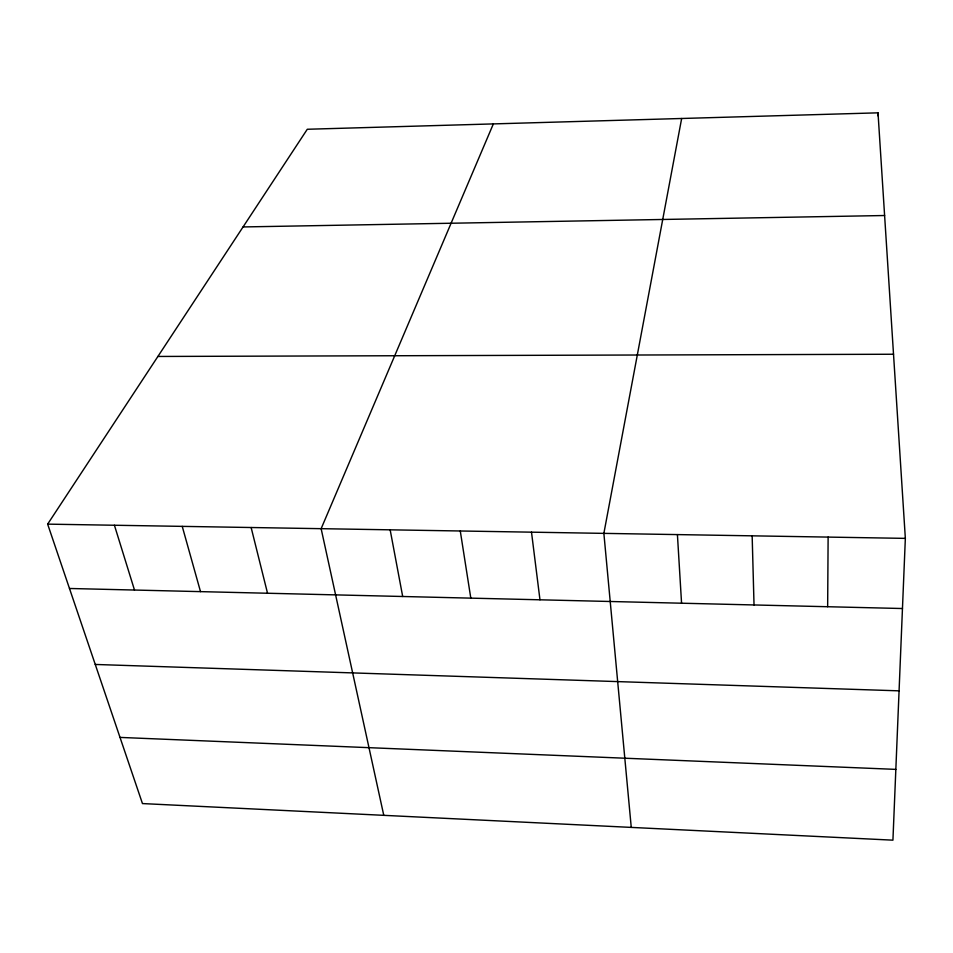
<?xml version="1.0" encoding="UTF-8"?>
<svg xmlns="http://www.w3.org/2000/svg" width="953" height="953" viewBox="0 0 953 953"><rect width="100%" height="100%" fill="white"/><g stroke="black" fill="none" stroke-linecap="round" stroke-linejoin="round"><path stroke-width="1.43" d="M827.657 606.716L828.121 537.087M877.939 115.789L878.011 112.835L307.283 129.263L47.65 524.138L142.462 803.57L892.925 840.165L905.35 538.374L878.011 112.835M681.657 118.494L603.868 533.37L631.255 827.407M493.356 123.902L321.137 528.677L383.773 815.327M243.051 226.945L884.61 215.521M157.9 356.458L893.521 354.242M47.65 524.138L905.35 538.374M69.486 588.477L902.455 608.526M95.264 664.455L899.072 690.842M120.018 737.408L895.832 769.381M114.42 525.246L134.492 590.038M182.237 526.378L200.511 591.634M251.139 527.521L267.531 593.242M390.158 529.82L402.69 596.495M460.275 530.988L470.806 598.139M531.5 532.167L539.97 599.794M677.416 534.585L681.562 603.201M752.155 535.824L754.026 604.952"/></g></svg>
